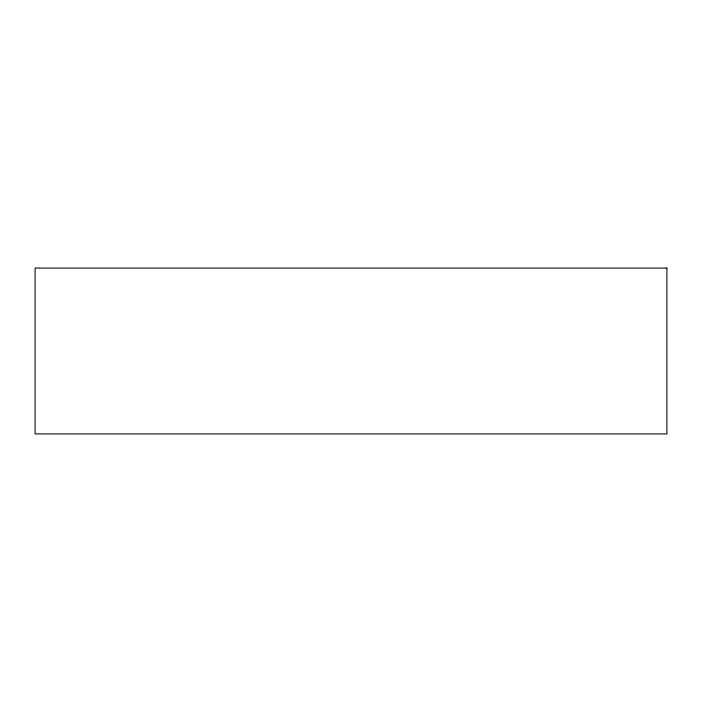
<?xml version="1.0" encoding="UTF-8"?>
<svg xmlns="http://www.w3.org/2000/svg" width="702" height="702" viewBox="0 0 702 702"><rect width="100%" height="100%" fill="white"/><g stroke="black" fill="none" stroke-linecap="round" stroke-linejoin="round"><path stroke-width="1.05" d="M666.9 268.076L35.1 268.076L35.1 433.924L666.9 433.924L666.9 268.076"/></g></svg>
